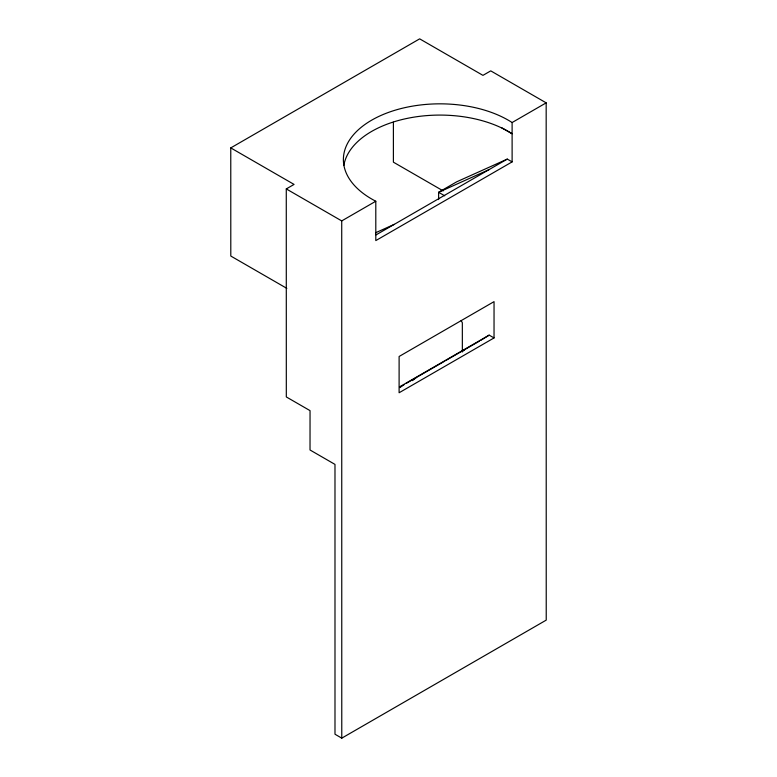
<?xml version="1.0" encoding="UTF-8"?>
<svg xmlns="http://www.w3.org/2000/svg" width="777" height="777" viewBox="0 0 777 777"><rect width="100%" height="100%" fill="white"/><g stroke="black" fill="none" stroke-linecap="round" stroke-linejoin="round"><path stroke-width="1.17" d="M438.626 199.572L438.626 192.288L456.691 181.818L507.284 159.091L512.121 161.888L375.806 240.588L375.796 201.233A96.552 55.73 0 0 1 371.659 120.173A96.552 55.73 0 0 1 512.111 122.533L546.173 102.855L490.753 70.872L482.954 75.359L419.667 38.85L230.769 147.902L230.798 256.041L286.82 288.364M494.036 337.937L494.046 301.641L399.116 356.478L399.106 392.754L494.036 337.937L489.17 335.13L399.456 386.936M412.47 380.623L416.21 377.593L444.454 361.295M462.101 351.767L464.918 349.495M399.786 387.577L404.166 384.605M489.17 335.13L480.594 340.462M406.507 383.236L416.21 377.593M546.173 102.855L546.231 620.114L341.773 738.15L334.994 734.226L334.984 464.403L310.023 449.99L310.042 410.635L286.315 396.94L286.276 188.918L294.065 184.421L230.769 147.902M286.276 188.918L341.725 220.911L375.796 201.233M376.039 234.887L507.284 159.091M445.425 360.732L479.545 341.064M399.864 387.101L401.67 386.072M489.189 169.551L438.626 192.288L444.706 195.814M375.563 232.779L394.25 224.368M501.612 127.71L512.111 133.78L512.121 161.888M443.201 190.899L393.395 162.17L393.395 122.193M461.149 320.619L462.334 322.708L462.354 351.796M512.111 122.533L512.111 133.78A96.552 55.73 0 0 0 409.994 117.832A96.552 55.73 0 0 0 343.822 165.491M341.725 220.911L341.773 738.15"/></g></svg>
